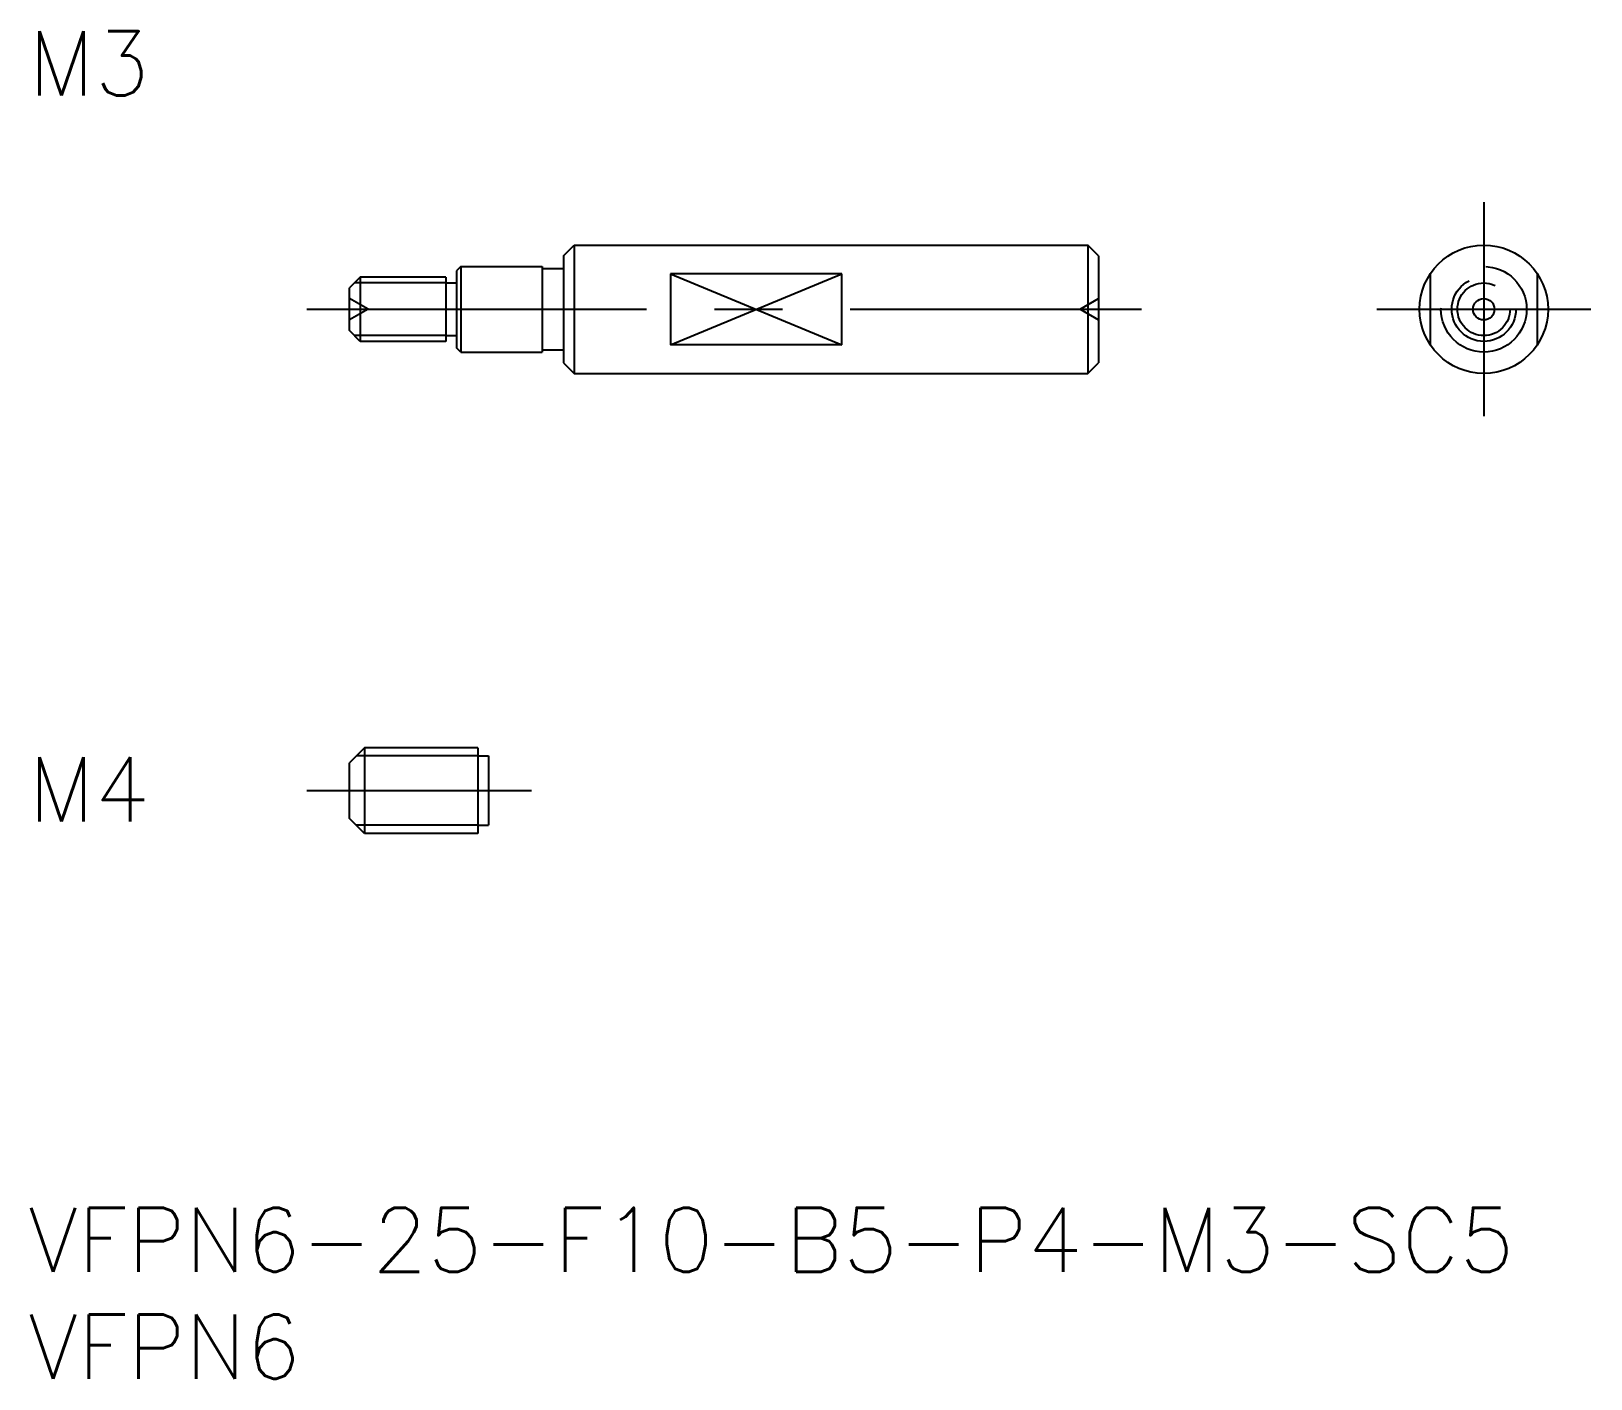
# Model space of a CAD drawing. Extents: x 0.1 to 73, y -8 to 55.
import ezdxf

# ---------------------------------------------------------------- set-up
doc = ezdxf.new("R2010")
doc.units = 0
doc.header["$LTSCALE"] = 0.5
doc.linetypes.add('CENTER', pattern=[50.8, 31.75, -6.35, 6.35, -6.35])
doc.linetypes.add('DASHED', pattern=[19.05, 12.7, -6.35])
for name, color, linetype in [('MSM_CENTER', 1, 'CENTER'), ('MSM_CONTINUOUS', 7, 'CONTINUOUS'), ('MSM_DASHED', 4, 'DASHED'), ('MSM_NARROW', 5, 'CONTINUOUS'), ('MSM_PART_NUMBER', 7, 'CONTINUOUS')]:
    doc.layers.add(name, color=color, linetype=linetype)
doc.styles.get("Standard").update_dxf_attribs({"font": 'txt.shx', "height": 1, "bigfont": 'bigfont.shx'})

# ---------------------------------------------------------------- blocks, each defined once
blk = doc.blocks.new('*U6')
at = {"layer": 'MSM_PART_NUMBER'}
blk.add_text('VFPN6-25-F10-B5-P4-M3-SC5', height=3, dxfattribs=at).set_placement((0, -3))
blk = doc.blocks.new('*U7')
at = {"layer": 'MSM_PART_NUMBER'}
blk.add_text('VFPN6', height=3, dxfattribs=at).set_placement((0, -8))
blk = doc.blocks.new('*U8')
at = {"layer": 'MSM_PART_NUMBER'}
blk.add_text('M4', height=3, dxfattribs=at).set_placement((0, 18.061))
blk = doc.blocks.new('*U9')
at = {"layer": 'MSM_PART_NUMBER'}
blk.add_text('M3', height=3, dxfattribs=at).set_placement((0, 52))

msp = doc.modelspace()

# ---------------------------------------------------------------- linework, layer by layer
at = {"layer": 'MSM_CENTER'}
for p, q in [((68, 47), (68, 37)), ((13, 42), (52, 42)), ((63, 42), (73, 42)), ((13, 19.5), (23.5, 19.5))]:
    msp.add_line(p, q, dxfattribs=at)
at = {"layer": 'MSM_CONTINUOUS'}
for p, q in [((25, 44.5), (25.5, 45)), ((25, 44.5), (25, 39.5)), ((25.5, 45), (49.5, 45)), ((25.5, 45), (25.5, 39)), ((49.5, 45), (49.5, 39)), ((50, 44.5), (49.5, 45)), ((50, 44.5), (50, 39.5)), ((20.2, 44), (20, 43.8)), ((20, 43.8), (20, 40.2)), ((20.2, 44), (20.2, 40)), ((20.2, 44), (24, 44)), ((24, 44), (24, 40)), ((24, 43.9), (25, 43.9)), ((15.5, 43.5), (15, 43)), ((15, 41), (15, 43)), ((19.5, 43.5), (15.5, 43.5)), ((15.5, 43.5), (15.5, 40.5)), ((19.5, 43.5), (19.5, 40.5)), ((19.5, 43.229), (20, 43.229)), ((30, 43.658), (30, 40.342)), ((38, 43.658), (30, 43.658)), ((38, 40.342), (38, 43.658)), ((15.5, 40.5), (15, 41)), ((19.5, 40.5), (15.5, 40.5)), ((19.5, 40.77), (20, 40.77)), ((20.2, 40), (20, 40.2)), ((24, 40.1), (25, 40.1)), ((38, 40.342), (30, 40.342)), ((20.2, 40), (24, 40)), ((25, 39.5), (25.5, 39)), ((49.5, 39), (50, 39.5)), ((25.5, 39), (49.5, 39)), ((15.7, 21.5), (15, 20.8)), ((21, 21.5), (15.7, 21.5)), ((15.7, 21.5), (15.7, 17.5)), ((21, 21.5), (21, 17.5)), ((15, 18.2), (15, 20.8)), ((21, 21.121), (21.5, 21.121)), ((21.5, 21.121), (21.5, 17.879)), ((15.7, 17.5), (15, 18.2)), ((21, 17.5), (15.7, 17.5)), ((21, 17.879), (21.5, 17.879))]:
    msp.add_line(p, q, dxfattribs=at)
for radius in [3, 0.5]:
    msp.add_circle((68, 42), radius, dxfattribs=at)
at = {"layer": 'MSM_DASHED'}
for p, q in [((65.5, 43.658), (65.5, 40.342)), ((70.5, 43.658), (70.5, 40.342)), ((15.866, 42), (15, 42.5)), ((49.134, 42), (50, 42.5)), ((15.866, 42), (15, 41.5)), ((49.134, 42), (50, 41.5))]:
    msp.add_line(p, q, dxfattribs=at)
for radius in [2, 1.5, 1.23]:
    msp.add_circle((68, 42), radius, dxfattribs=at)
at = {"layer": 'MSM_NARROW'}
for p, q in [((19.5, 43.229), (15.229, 43.229)), ((30, 40.342), (38, 43.658)), ((30, 43.658), (38, 40.342)), ((19.5, 40.77), (15.229, 40.77)), ((21, 21.121), (15.321, 21.121)), ((21, 17.879), (15.321, 17.879))]:
    msp.add_line(p, q, dxfattribs=at)

# ---------------------------------------------------------------- block references
at = {"layer": 'MSM_CONTINUOUS'}
for name in ['*U9', '*U8', '*U6', '*U7']:
    msp.add_blockref(name, (0, 0), dxfattribs=at)

doc.saveas('drawing.dxf')
